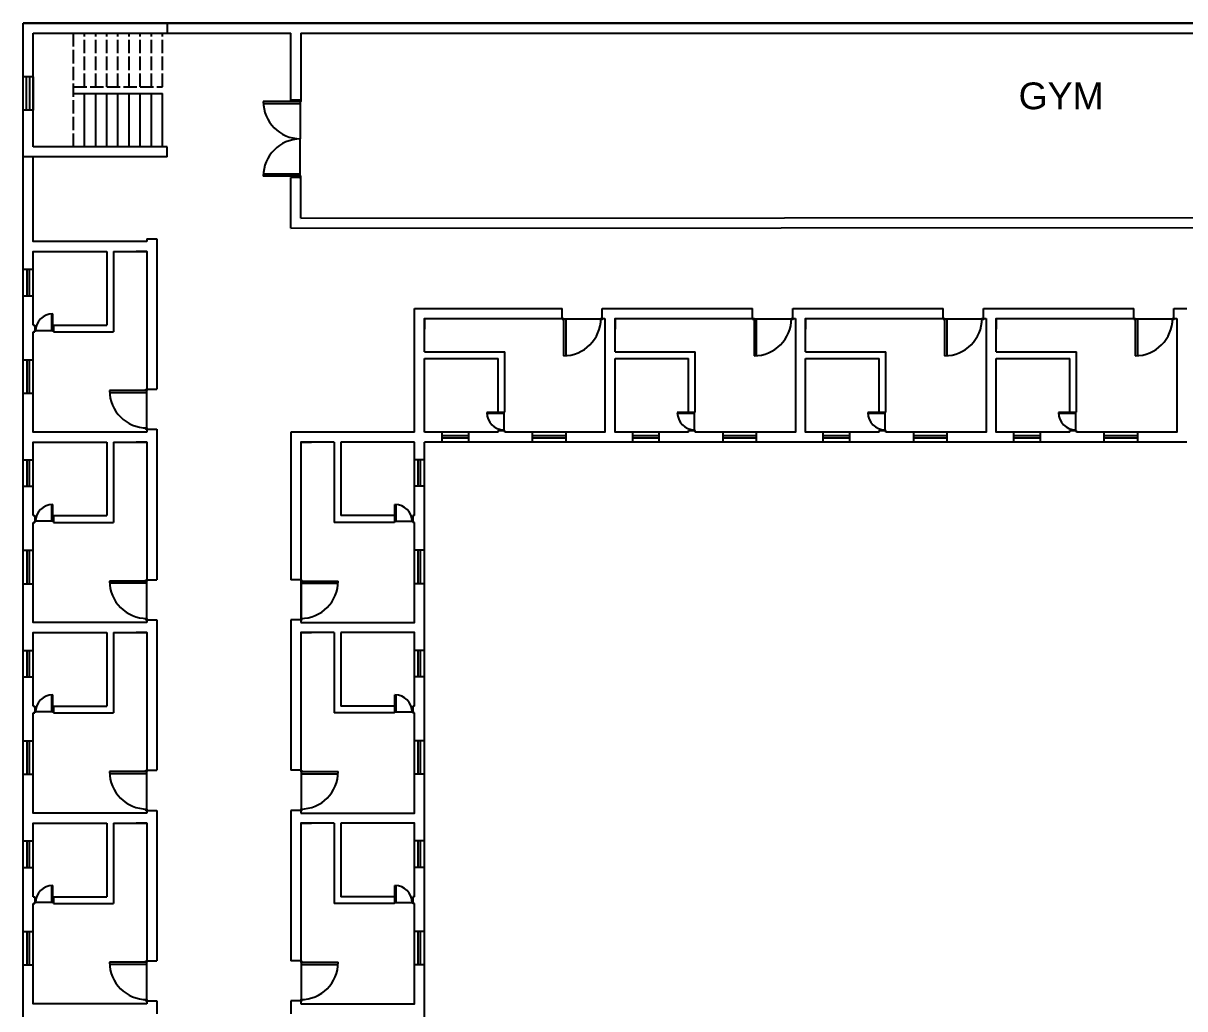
# Model space of a CAD drawing. Header units: inches. Extents: x 2900 to 18472, y 1216 to 4690.
# Drawn here: x 8140 to 9182, y 3686 to 4571 of the extents above; entities that cross this region are included whole.
import ezdxf

# ---------------------------------------------------------------- set-up
doc = ezdxf.new("R2010")
doc.units = ezdxf.units.IN
doc.header["$MEASUREMENT"] = 0
doc.linetypes.add('ACAD_ISO02W100', pattern=[15, 12, -3])
for name, color, linetype in [('Door', 32, 'Continuous'), ('Stairs', 3, 'Continuous'), ('Ventilator', 160, 'Continuous'), ('Windows', 10, 'Continuous')]:
    doc.layers.add(name, color=color, linetype=linetype)
doc.styles.get("Standard").update_dxf_attribs({"font": 'arial.ttf'})

msp = doc.modelspace()

# ---------------------------------------------------------------- linework, layer by layer
for p, q in [((8139.7523, 4570.8757), (9939.7523, 4570.8757)), ((8139.7523, 1570.4378), (8139.7523, 4570.8757)), ((9939.7523, 4570.8757), (8139.7523, 4570.8757)), ((8148.7523, 4471), (8148.7523, 4561.8757)), ((8379.7523, 4501.9035), (8379.7523, 4561.8757)), ((8388.7523, 4561.8757), (8388.7523, 4501.9123)), ((8388.7523, 4501.9123), (8379.7523, 4501.9035)), ((8379.7523, 4386.9936), (8379.7523, 4432.3312)), ((8388.7523, 4432.3225), (8379.7523, 4432.3312)), ((8388.7523, 4396), (8388.7523, 4432.3225)), ((8250.7523, 4377.494), (8259.7523, 4377.494)), ((8214.7523, 4366), (8214.7523, 4300)), ((8220.7523, 4366), (8220.7523, 4294)), ((8250.7523, 4366), (8241.2047, 4366)), ((8490.7523, 4204), (8490.7523, 4315)), ((8623.2583, 4306), (8623.2583, 4315)), ((8659.2583, 4306), (8659.2583, 4315)), ((8794.2583, 4306), (8794.2583, 4315)), ((8830.2583, 4306), (8830.2583, 4315)), ((8965.2583, 4306), (8965.2583, 4315)), ((9001.2583, 4306), (9001.2583, 4315)), ((9136.2583, 4306), (9136.2583, 4315)), ((9172.2583, 4306), (9172.2583, 4315)), ((8499.7523, 4306), (8499.7523, 4296.4524)), ((8670.7523, 4306), (8670.7523, 4296.4524)), ((8841.7523, 4306), (8841.7523, 4296.4524)), ((9012.7523, 4306), (9012.7523, 4296.4524)), ((8148.7523, 4300), (8150.2191, 4300)), ((8150.2191, 4300), (8150.2191, 4294)), ((8166.7523, 4300), (8214.7523, 4300)), ((8166.7523, 4300), (8166.7523, 4294)), ((8148.7523, 4294), (8150.2191, 4294)), ((8166.7523, 4294), (8220.7523, 4294)), ((8499.7523, 4276), (8571.7523, 4276)), ((8571.7523, 4222), (8571.7523, 4276)), ((8670.7523, 4276), (8742.7523, 4276)), ((8742.7523, 4222), (8742.7523, 4276)), ((8841.7523, 4276), (8913.7523, 4276)), ((8913.7523, 4222), (8913.7523, 4276)), ((9012.7523, 4276), (9084.7523, 4276)), ((9084.7523, 4222), (9084.7523, 4276)), ((8499.7523, 4270), (8565.7523, 4270)), ((8499.7523, 4204), (8499.7523, 4270)), ((8565.7523, 4222), (8565.7523, 4270)), ((8670.7523, 4270), (8736.7523, 4270)), ((8736.7523, 4222), (8736.7523, 4270)), ((8841.7523, 4270), (8907.7523, 4270)), ((8907.7523, 4222), (8907.7523, 4270)), ((9012.7523, 4270), (9078.7523, 4270)), ((9078.7523, 4222), (9078.7523, 4270)), ((8250.7523, 4242.494), (8259.7523, 4242.494)), ((8499.7523, 4204), (8499.7523, 4234)), ((8499.7523, 4230.5452), (8499.7523, 4234)), ((8565.7523, 4222), (8571.7523, 4222)), ((8736.7523, 4222), (8742.7523, 4222)), ((8907.7523, 4222), (8913.7523, 4222)), ((9078.7523, 4222), (9084.7523, 4222)), ((8250.7523, 4206.494), (8259.7523, 4206.494)), ((8490.7523, 4204), (8379.7523, 4204)), ((8565.7523, 4204), (8499.7523, 4204)), ((8565.7523, 4204), (8565.7523, 4205.4668)), ((8565.7523, 4205.4668), (8571.7523, 4205.4668)), ((8571.7523, 4204), (8571.7523, 4205.4668)), ((8736.7523, 4204), (8736.7523, 4205.4668)), ((8736.7523, 4205.4668), (8742.7523, 4205.4668)), ((8742.7523, 4204), (8742.7523, 4205.4668)), ((8907.7523, 4204), (8907.7523, 4205.4668)), ((8907.7523, 4205.4668), (8913.7523, 4205.4668)), ((8913.7523, 4204), (8913.7523, 4205.4668)), ((9078.7523, 4204), (9078.7523, 4205.4668)), ((9078.7523, 4205.4668), (9084.7523, 4205.4668)), ((9084.7523, 4204), (9084.7523, 4205.4668)), ((8214.7523, 4195), (8214.7523, 4129)), ((8220.7523, 4195), (8220.7523, 4123)), ((8250.7523, 4195), (8241.2047, 4195)), ((8388.7523, 4195), (8398.2999, 4195)), ((8418.7523, 4195), (8418.7523, 4123)), ((8424.7523, 4195), (8424.7523, 4129)), ((8490.7523, 4195), (8460.7523, 4195)), ((8490.7523, 4129), (8490.7523, 4195)), ((8499.7523, 2032), (8499.7523, 4179.1055)), ((8148.7523, 4129), (8150.2191, 4129)), ((8150.2191, 4129), (8150.2191, 4123)), ((8166.7523, 4129), (8214.7523, 4129)), ((8166.7523, 4129), (8166.7523, 4123)), ((8472.7523, 4129), (8424.7523, 4129)), ((8472.7523, 4129), (8472.7523, 4123)), ((8490.7523, 4129), (8489.2855, 4129)), ((8489.2855, 4129), (8489.2855, 4123)), ((8148.7523, 4123), (8150.2191, 4123)), ((8166.7523, 4123), (8220.7523, 4123)), ((8472.7523, 4123), (8418.7523, 4123)), ((8490.7523, 4123), (8489.2855, 4123)), ((8250.7523, 4071.494), (8259.7523, 4071.494)), ((8388.7523, 4071.494), (8379.7523, 4071.494)), ((8250.7523, 4035.494), (8259.7523, 4035.494)), ((8388.7523, 4035.494), (8379.7523, 4035.494)), ((8214.7523, 4024), (8214.7523, 3958)), ((8220.7523, 4024), (8220.7523, 3952)), ((8250.7523, 4024), (8241.2047, 4024)), ((8388.7523, 4024), (8398.2999, 4024)), ((8418.7523, 4024), (8418.7523, 3952)), ((8424.7523, 4024), (8424.7523, 3958)), ((8148.7523, 3958), (8150.2191, 3958)), ((8148.7523, 3952), (8150.2191, 3952)), ((8150.2191, 3958), (8150.2191, 3952)), ((8166.7523, 3958), (8214.7523, 3958)), ((8166.7523, 3958), (8166.7523, 3952)), ((8166.7523, 3952), (8220.7523, 3952)), ((8472.7523, 3952), (8418.7523, 3952)), ((8472.7523, 3958), (8424.7523, 3958)), ((8472.7523, 3958), (8472.7523, 3952)), ((8490.7523, 3958), (8489.2855, 3958)), ((8489.2855, 3958), (8489.2855, 3952)), ((8490.7523, 3952), (8489.2855, 3952)), ((8250.7523, 3900.494), (8259.7523, 3900.494)), ((8388.7523, 3900.494), (8379.7523, 3900.494)), ((8250.7523, 3864.494), (8259.7523, 3864.494)), ((8388.7523, 3864.494), (8379.7523, 3864.494)), ((8214.7523, 3853), (8214.7523, 3787)), ((8220.7523, 3853), (8220.7523, 3781)), ((8250.7523, 3853), (8241.2047, 3853)), ((8388.7523, 3853), (8398.2999, 3853)), ((8418.7523, 3853), (8418.7523, 3781)), ((8424.7523, 3853), (8424.7523, 3787)), ((8148.7523, 3787), (8150.2191, 3787)), ((8150.2191, 3787), (8150.2191, 3781)), ((8166.7523, 3787), (8214.7523, 3787)), ((8166.7523, 3787), (8166.7523, 3781)), ((8472.7523, 3787), (8424.7523, 3787)), ((8472.7523, 3787), (8472.7523, 3781)), ((8490.7523, 3787), (8489.2855, 3787)), ((8489.2855, 3787), (8489.2855, 3781)), ((8148.7523, 3781), (8150.2191, 3781)), ((8166.7523, 3781), (8220.7523, 3781)), ((8472.7523, 3781), (8418.7523, 3781)), ((8490.7523, 3781), (8489.2855, 3781)), ((8250.7523, 3729.494), (8259.7523, 3729.494)), ((8388.7523, 3729.494), (8379.7523, 3729.494)), ((8250.7523, 3693.494), (8259.7523, 3693.494)), ((8388.7523, 3693.494), (8379.7523, 3693.494))]:
    msp.add_line(p, q)
for points in [[(8388.7523, 4570.8757), (9579.7523, 4570.8757)], [(8148.7523, 4561.8757), (8214.7523, 4561.8757)], [(8220.7523, 4561.8757), (8250.7523, 4561.8757)], [(8259.7523, 4561.8757), (8379.7523, 4561.8757)], [(8388.7523, 4561.8757), (9690.9625, 4561.8757)], [(8139.7523, 4366), (8139.7523, 4537)], [(8148.7523, 4459.8757), (8148.7523, 4465)], [(8250.7523, 4375), (8148.7523, 4375), (8148.7523, 4450.8757)], [(8379.7523, 4386.9936), (9699.7523, 4387.9306)], [(8388.7523, 4396), (9690.8539, 4396.9243)], [(8250.7523, 4377.494), (8250.7523, 4375)], [(8259.7523, 4377.494), (8259.7523, 4366)], [(8139.7523, 4195), (8139.7523, 4366)], [(8148.7523, 4300), (8148.7523, 4366), (8178.7523, 4366)], [(8148.7523, 4366), (8214.7523, 4366)], [(8175.2975, 4366), (8178.7523, 4366)], [(8220.7523, 4366), (8250.7523, 4366)], [(8241.2047, 4366), (8250.7523, 4366), (8250.7523, 4294)], [(8259.7523, 4366), (8259.7523, 4242.494)], [(8490.7523, 4315), (8623.2583, 4315)], [(8659.2583, 4315), (8670.7523, 4315)], [(8670.7523, 4315), (8794.2583, 4315)], [(8830.2583, 4315), (8841.7523, 4315)], [(8841.7523, 4315), (8965.2583, 4315)], [(9001.2583, 4315), (9012.7523, 4315)], [(9012.7523, 4315), (9136.2583, 4315)], [(9172.2583, 4315), (9183.7523, 4315)], [(8499.7523, 4276), (8499.7523, 4306)], [(8499.7523, 4296.4524), (8499.7523, 4306), (8571.7523, 4306)], [(8661.7523, 4306), (8661.7523, 4204), (8571.7523, 4204)], [(8571.7523, 4306), (8624.4802, 4306)], [(8658.057, 4306), (8661.7523, 4306)], [(8670.7523, 4276), (8670.7523, 4306)], [(8670.7523, 4296.4524), (8670.7523, 4306), (8742.7523, 4306)], [(8832.7523, 4306), (8832.7523, 4204), (8742.7523, 4204)], [(8742.7523, 4306), (8795.4802, 4306)], [(8829.057, 4306), (8832.7523, 4306)], [(8841.7523, 4276), (8841.7523, 4306)], [(8841.7523, 4296.4524), (8841.7523, 4306), (8913.7523, 4306)], [(9003.7523, 4306), (9003.7523, 4204), (8913.7523, 4204)], [(8913.7523, 4306), (8966.4802, 4306)], [(9000.057, 4306), (9003.7523, 4306)], [(9012.7523, 4276), (9012.7523, 4306)], [(9012.7523, 4296.4524), (9012.7523, 4306), (9084.7523, 4306)], [(9174.7523, 4306), (9174.7523, 4204), (9084.7523, 4204)], [(9084.7523, 4306), (9137.4802, 4306)], [(9171.057, 4306), (9174.7523, 4306)], [(8250.7523, 4204), (8148.7523, 4204), (8148.7523, 4294)], [(8250.7523, 4294), (8250.7523, 4241.2721)], [(8670.7523, 4204), (8670.7523, 4270)], [(8841.7523, 4204), (8841.7523, 4270)], [(9012.7523, 4204), (9012.7523, 4270)], [(8736.7523, 4204), (8670.7523, 4204), (8670.7523, 4234)], [(8670.7523, 4230.5452), (8670.7523, 4234)], [(8907.7523, 4204), (8841.7523, 4204), (8841.7523, 4234)], [(8841.7523, 4230.5452), (8841.7523, 4234)], [(9078.7523, 4204), (9012.7523, 4204), (9012.7523, 4234)], [(9012.7523, 4230.5452), (9012.7523, 4234)], [(8250.7523, 4207.6953), (8250.7523, 4204)], [(8259.7523, 4206.494), (8259.7523, 4195)], [(8379.7523, 4204), (8379.7523, 4195)], [(8139.7523, 4024), (8139.7523, 4195)], [(8148.7523, 4129), (8148.7523, 4195), (8178.7523, 4195)], [(8148.7523, 4195), (8214.7523, 4195)], [(8175.2975, 4195), (8178.7523, 4195)], [(8220.7523, 4195), (8250.7523, 4195)], [(8241.2047, 4195), (8250.7523, 4195), (8250.7523, 4123)], [(8259.7523, 4195), (8259.7523, 4071.494)], [(8379.7523, 4195), (8379.7523, 4071.494)], [(8418.7523, 4195), (8388.7523, 4195)], [(8388.7523, 4195), (8388.7523, 4195), (8388.7523, 4033)], [(8490.7523, 4195), (8424.7523, 4195)], [(8464.2071, 4195), (8460.7523, 4195)], [(8499.7523, 4024), (8499.7523, 4195)], [(8670.7523, 4195), (8499.7523, 4195)], [(8841.7523, 4195), (8670.7523, 4195)], [(9012.7523, 4195), (8841.7523, 4195)], [(9183.7523, 4195), (9012.7523, 4195)], [(8250.7523, 4033), (8148.7523, 4033), (8148.7523, 4123)], [(8250.7523, 4123), (8250.7523, 4070.2721)], [(8388.7523, 4033), (8490.7523, 4033), (8490.7523, 4123)], [(8388.7523, 4123), (8388.7523, 4070.2721)], [(8250.7523, 4036.6953), (8250.7523, 4033)], [(8259.7523, 4035.494), (8259.7523, 4024)], [(8379.7523, 4035.494), (8379.7523, 4024)], [(8388.7523, 4036.6953), (8388.7523, 4033)], [(8139.7523, 3853), (8139.7523, 4024)], [(8148.7523, 3958), (8148.7523, 4024), (8178.7523, 4024)], [(8148.7523, 4024), (8214.7523, 4024)], [(8175.2975, 4024), (8178.7523, 4024)], [(8220.7523, 4024), (8250.7523, 4024)], [(8241.2047, 4024), (8250.7523, 4024), (8250.7523, 3952)], [(8259.7523, 4024), (8259.7523, 3900.494)], [(8379.7523, 4024), (8379.7523, 3900.494)], [(8418.7523, 4024), (8388.7523, 4024)], [(8398.2999, 4024), (8388.7523, 4024), (8388.7523, 3952)], [(8490.7523, 4024), (8424.7523, 4024)], [(8490.7523, 3958), (8490.7523, 4024), (8460.7523, 4024)], [(8464.2071, 4024), (8460.7523, 4024)], [(8499.7523, 3853), (8499.7523, 4024)], [(8250.7523, 3862), (8148.7523, 3862), (8148.7523, 3952)], [(8250.7523, 3952), (8250.7523, 3899.2721)], [(8388.7523, 3862), (8490.7523, 3862), (8490.7523, 3952)], [(8388.7523, 3952), (8388.7523, 3899.2721)], [(8250.7523, 3865.6953), (8250.7523, 3862)], [(8259.7523, 3864.494), (8259.7523, 3853)], [(8379.7523, 3864.494), (8379.7523, 3853)], [(8388.7523, 3865.6953), (8388.7523, 3862)], [(8139.7523, 3682), (8139.7523, 3853)], [(8148.7523, 3787), (8148.7523, 3853), (8178.7523, 3853)], [(8148.7523, 3853), (8214.7523, 3853)], [(8175.2975, 3853), (8178.7523, 3853)], [(8220.7523, 3853), (8250.7523, 3853)], [(8241.2047, 3853), (8250.7523, 3853), (8250.7523, 3781)], [(8259.7523, 3853), (8259.7523, 3729.494)], [(8379.7523, 3853), (8379.7523, 3729.494)], [(8418.7523, 3853), (8388.7523, 3853)], [(8398.2999, 3853), (8388.7523, 3853), (8388.7523, 3781)], [(8490.7523, 3853), (8424.7523, 3853)], [(8490.7523, 3787), (8490.7523, 3853), (8460.7523, 3853)], [(8464.2071, 3853), (8460.7523, 3853)], [(8499.7523, 3682), (8499.7523, 3853)], [(8250.7523, 3691), (8148.7523, 3691), (8148.7523, 3781)], [(8250.7523, 3781), (8250.7523, 3728.2721)], [(8388.7523, 3691), (8490.7523, 3691), (8490.7523, 3781)], [(8388.7523, 3781), (8388.7523, 3728.2721)], [(8250.7523, 3694.6953), (8250.7523, 3691)], [(8259.7523, 3693.494), (8259.7523, 3682)], [(8379.7523, 3693.494), (8379.7523, 3682)], [(8388.7523, 3694.6953), (8388.7523, 3691)]]:
    msp.add_lwpolyline(points)
at = {"layer": 'Door'}
for p, q in [((8388.247, 4500.6903), (8355.1756, 4500.6903)), ((8388.247, 4498.6903), (8355.1756, 4498.6903)), ((8388.247, 4500.6903), (8388.247, 4467.1174)), ((8388.247, 4433.5444), (8388.247, 4467.1174)), ((8388.247, 4435.5444), (8355.1756, 4435.5444)), ((8388.247, 4433.5444), (8355.1756, 4433.5444)), ((8165.2726, 4294.9093), (8165.2726, 4310.0975)), ((8166.1911, 4294.9093), (8166.1911, 4310.0975)), ((8624.4802, 4305.4947), (8624.4802, 4272.4233)), ((8624.4802, 4305.4947), (8658.0363, 4305.4947)), ((8626.4802, 4305.4947), (8626.4802, 4272.4233)), ((8795.4802, 4305.4947), (8795.4802, 4272.4233)), ((8795.4802, 4305.4947), (8829.0363, 4305.4947)), ((8797.4802, 4305.4947), (8797.4802, 4272.4233)), ((8966.4802, 4305.4947), (8966.4802, 4272.4233)), ((8966.4802, 4305.4947), (9000.0363, 4305.4947)), ((8968.4802, 4305.4947), (8968.4802, 4272.4233)), ((9137.4802, 4305.4947), (9137.4802, 4272.4233)), ((9137.4802, 4305.4947), (9171.0363, 4305.4947)), ((9139.4802, 4305.4947), (9139.4802, 4272.4233)), ((8166.1911, 4294.9093), (8150.7803, 4294.9093)), ((8250.247, 4241.2721), (8217.1756, 4241.2721)), ((8250.247, 4239.2721), (8217.1756, 4239.2721)), ((8250.247, 4241.2721), (8250.247, 4207.716)), ((8570.843, 4221.4388), (8555.6548, 4221.4388)), ((8570.843, 4221.4388), (8570.843, 4206.028)), ((8741.843, 4221.4388), (8726.6548, 4221.4388)), ((8741.843, 4221.4388), (8741.843, 4206.028)), ((8912.843, 4221.4388), (8897.6548, 4221.4388)), ((8912.843, 4221.4388), (8912.843, 4206.028)), ((9083.843, 4221.4388), (9068.6548, 4221.4388)), ((9083.843, 4221.4388), (9083.843, 4206.028)), ((8570.843, 4220.5203), (8555.6548, 4220.5203)), ((8741.843, 4220.5203), (8726.6548, 4220.5203)), ((8912.843, 4220.5203), (8897.6548, 4220.5203)), ((9083.843, 4220.5203), (9068.6548, 4220.5203)), ((8165.2726, 4123.9093), (8165.2726, 4139.0975)), ((8166.1911, 4123.9093), (8166.1911, 4139.0975)), ((8473.3135, 4123.9093), (8473.3135, 4139.0975)), ((8474.232, 4123.9093), (8474.232, 4139.0975)), ((8166.1911, 4123.9093), (8150.7803, 4123.9093)), ((8473.3135, 4123.9093), (8488.7243, 4123.9093)), ((8250.247, 4070.2721), (8217.1756, 4070.2721)), ((8250.247, 4068.2721), (8217.1756, 4068.2721)), ((8250.247, 4070.2721), (8250.247, 4036.716)), ((8389.2576, 4070.2721), (8422.3291, 4070.2721)), ((8389.2576, 4070.2721), (8389.2576, 4036.716)), ((8389.2576, 4068.2721), (8422.3291, 4068.2721)), ((8165.2726, 3952.9093), (8165.2726, 3968.0975)), ((8166.1911, 3952.9093), (8166.1911, 3968.0975)), ((8473.3135, 3952.9093), (8473.3135, 3968.0975)), ((8474.232, 3952.9093), (8474.232, 3968.0975)), ((8166.1911, 3952.9093), (8150.7803, 3952.9093)), ((8473.3135, 3952.9093), (8488.7243, 3952.9093)), ((8250.247, 3899.2721), (8217.1756, 3899.2721)), ((8250.247, 3899.2721), (8250.247, 3865.716)), ((8389.2576, 3899.2721), (8422.3291, 3899.2721)), ((8389.2576, 3899.2721), (8389.2576, 3865.716)), ((8250.247, 3897.2721), (8217.1756, 3897.2721)), ((8389.2576, 3897.2721), (8422.3291, 3897.2721)), ((8165.2726, 3781.9093), (8165.2726, 3797.0975)), ((8166.1911, 3781.9093), (8166.1911, 3797.0975)), ((8473.3135, 3781.9093), (8473.3135, 3797.0975)), ((8474.232, 3781.9093), (8474.232, 3797.0975)), ((8166.1911, 3781.9093), (8150.7803, 3781.9093)), ((8473.3135, 3781.9093), (8488.7243, 3781.9093)), ((8250.247, 3728.2721), (8217.1756, 3728.2721)), ((8250.247, 3726.2721), (8217.1756, 3726.2721)), ((8250.247, 3728.2721), (8250.247, 3694.716)), ((8389.2576, 3728.2721), (8422.3291, 3728.2721)), ((8389.2576, 3728.2721), (8389.2576, 3694.716)), ((8389.2576, 3726.2721), (8422.3291, 3726.2721))]:
    msp.add_line(p, q, dxfattribs=at)
for points in [[(8387.7417, 4501.9123), (8388.7523, 4501.9123), (8388.7523, 4500.6903), (8387.7417, 4500.6903)], [(8387.7417, 4432.3225), (8388.7523, 4432.3225), (8388.7523, 4433.5444), (8387.7417, 4433.5444)], [(8623.2583, 4304.9894), (8623.2583, 4306), (8624.4802, 4306), (8624.4802, 4304.9894)], [(8658.0363, 4304.9894), (8658.0363, 4306), (8659.2583, 4306), (8659.2583, 4304.9894)], [(8794.2583, 4304.9894), (8794.2583, 4306), (8795.4802, 4306), (8795.4802, 4304.9894)], [(8829.0363, 4304.9894), (8829.0363, 4306), (8830.2583, 4306), (8830.2583, 4304.9894)], [(8965.2583, 4304.9894), (8965.2583, 4306), (8966.4802, 4306), (8966.4802, 4304.9894)], [(9000.0363, 4304.9894), (9000.0363, 4306), (9001.2583, 4306), (9001.2583, 4304.9894)], [(9136.2583, 4304.9894), (9136.2583, 4306), (9137.4802, 4306), (9137.4802, 4304.9894)], [(9171.0363, 4304.9894), (9171.0363, 4306), (9172.2583, 4306), (9172.2583, 4304.9894)], [(8150.7803, 4295.1413), (8150.7803, 4294.6772), (8150.2191, 4294.6772), (8150.2191, 4295.1413)], [(8166.7523, 4295.1413), (8166.7523, 4294.6772), (8166.1911, 4294.6772), (8166.1911, 4295.1413)], [(8249.7417, 4242.494), (8250.7523, 4242.494), (8250.7523, 4241.2721), (8249.7417, 4241.2721)], [(8570.611, 4222), (8571.0751, 4222), (8571.0751, 4221.4388), (8570.611, 4221.4388)], [(8741.611, 4222), (8742.0751, 4222), (8742.0751, 4221.4388), (8741.611, 4221.4388)], [(8912.611, 4222), (8913.0751, 4222), (8913.0751, 4221.4388), (8912.611, 4221.4388)], [(9083.611, 4222), (9084.0751, 4222), (9084.0751, 4221.4388), (9083.611, 4221.4388)], [(8249.7417, 4207.716), (8250.7523, 4207.716), (8250.7523, 4206.494), (8249.7417, 4206.494)], [(8570.611, 4206.028), (8571.0751, 4206.028), (8571.0751, 4205.4668), (8570.611, 4205.4668)], [(8741.611, 4206.028), (8742.0751, 4206.028), (8742.0751, 4205.4668), (8741.611, 4205.4668)], [(8912.611, 4206.028), (8913.0751, 4206.028), (8913.0751, 4205.4668), (8912.611, 4205.4668)], [(9083.611, 4206.028), (9084.0751, 4206.028), (9084.0751, 4205.4668), (9083.611, 4205.4668)], [(8150.7803, 4124.1413), (8150.7803, 4123.6772), (8150.2191, 4123.6772), (8150.2191, 4124.1413)], [(8166.7523, 4124.1413), (8166.7523, 4123.6772), (8166.1911, 4123.6772), (8166.1911, 4124.1413)], [(8472.7523, 4124.1413), (8472.7523, 4123.6772), (8473.3135, 4123.6772), (8473.3135, 4124.1413)], [(8488.7243, 4124.1413), (8488.7243, 4123.6772), (8489.2855, 4123.6772), (8489.2855, 4124.1413)], [(8249.7417, 4071.494), (8250.7523, 4071.494), (8250.7523, 4070.2721), (8249.7417, 4070.2721)], [(8389.7629, 4071.494), (8388.7523, 4071.494), (8388.7523, 4070.2721), (8389.7629, 4070.2721)], [(8249.7417, 4036.716), (8250.7523, 4036.716), (8250.7523, 4035.494), (8249.7417, 4035.494)], [(8389.7629, 4036.716), (8388.7523, 4036.716), (8388.7523, 4035.494), (8389.7629, 4035.494)], [(8150.7803, 3953.1413), (8150.7803, 3952.6772), (8150.2191, 3952.6772), (8150.2191, 3953.1413)], [(8166.7523, 3953.1413), (8166.7523, 3952.6772), (8166.1911, 3952.6772), (8166.1911, 3953.1413)], [(8472.7523, 3953.1413), (8472.7523, 3952.6772), (8473.3135, 3952.6772), (8473.3135, 3953.1413)], [(8488.7243, 3953.1413), (8488.7243, 3952.6772), (8489.2855, 3952.6772), (8489.2855, 3953.1413)], [(8249.7417, 3900.494), (8250.7523, 3900.494), (8250.7523, 3899.2721), (8249.7417, 3899.2721)], [(8389.7629, 3900.494), (8388.7523, 3900.494), (8388.7523, 3899.2721), (8389.7629, 3899.2721)], [(8249.7417, 3865.716), (8250.7523, 3865.716), (8250.7523, 3864.494), (8249.7417, 3864.494)], [(8389.7629, 3865.716), (8388.7523, 3865.716), (8388.7523, 3864.494), (8389.7629, 3864.494)], [(8150.7803, 3782.1413), (8150.7803, 3781.6772), (8150.2191, 3781.6772), (8150.2191, 3782.1413)], [(8166.7523, 3782.1413), (8166.7523, 3781.6772), (8166.1911, 3781.6772), (8166.1911, 3782.1413)], [(8472.7523, 3782.1413), (8472.7523, 3781.6772), (8473.3135, 3781.6772), (8473.3135, 3782.1413)], [(8488.7243, 3782.1413), (8488.7243, 3781.6772), (8489.2855, 3781.6772), (8489.2855, 3782.1413)], [(8249.7417, 3729.494), (8250.7523, 3729.494), (8250.7523, 3728.2721), (8249.7417, 3728.2721)], [(8389.7629, 3729.494), (8388.7523, 3729.494), (8388.7523, 3728.2721), (8389.7629, 3728.2721)], [(8249.7417, 3694.716), (8250.7523, 3694.716), (8250.7523, 3693.494), (8249.7417, 3693.494)], [(8389.7629, 3694.716), (8388.7523, 3694.716), (8388.7523, 3693.494), (8389.7629, 3693.494)]]:
    msp.add_lwpolyline(points, close=True, dxfattribs=at)
for centre, radius, start, end in [((8388.7523, 4500.6903), 33.5767, 180, 269.1377206), ((8388.7523, 4433.5444), 33.5767, 90.8622794, 180), ((8166.1911, 4294.6772), 15.4203, 90, 180), ((8624.4802, 4306), 33.5767, 270, 0), ((8795.4802, 4306), 33.5767, 270, 0), ((8966.4802, 4306), 33.5767, 270, 0), ((9137.4802, 4306), 33.5767, 270, 0), ((8250.7523, 4241.2721), 33.5767, 180, 270), ((8571.0751, 4221.4388), 15.4203, 180, 270), ((8742.0751, 4221.4388), 15.4203, 180, 270), ((8913.0751, 4221.4388), 15.4203, 180, 270), ((9084.0751, 4221.4388), 15.4203, 180, 270), ((8166.1911, 4123.6772), 15.4203, 90, 180), ((8473.3135, 4123.6772), 15.4203, 0, 90), ((8250.7523, 4070.2721), 33.5767, 180, 270), ((8388.7523, 4070.2721), 33.5767, 270, 0), ((8166.1911, 3952.6772), 15.4203, 90, 180), ((8473.3135, 3952.6772), 15.4203, 0, 90), ((8250.7523, 3899.2721), 33.5767, 180, 270), ((8388.7523, 3899.2721), 33.5767, 270, 0), ((8166.1911, 3781.6772), 15.4203, 90, 180), ((8473.3135, 3781.6772), 15.4203, 0, 90), ((8250.7523, 3728.2721), 33.5767, 180, 270), ((8388.7523, 3728.2721), 33.5767, 270, 0)]:
    msp.add_arc(centre, radius, start, end, dxfattribs=at)
at = {"layer": 'Stairs'}
for p, q in [((8139.7523, 4522.8757), (8139.7523, 4570.8757)), ((8139.7523, 4570.8757), (8268.7523, 4570.8757)), ((8268.7523, 4570.8757), (8268.7523, 4561.8757)), ((8148.7523, 4561.8757), (8268.7523, 4561.8757)), ((8148.7523, 4522.8757), (8148.7523, 4561.8757)), ((8148.7523, 4522.8757), (8139.7342, 4522.8757)), ((8184.7523, 4507.8757), (8264.7523, 4507.8757)), ((8194.7523, 4459.8757), (8194.7523, 4507.8757)), ((8204.7523, 4459.8757), (8204.7523, 4507.8757)), ((8214.7523, 4459.8757), (8214.7523, 4507.8757)), ((8224.7523, 4459.8757), (8224.7523, 4507.8757)), ((8234.7523, 4459.8757), (8234.7523, 4507.8757)), ((8244.7523, 4459.8757), (8244.7523, 4507.8757)), ((8254.7523, 4459.8757), (8254.7523, 4507.8757)), ((8264.7523, 4459.8757), (8264.7523, 4507.8757)), ((8139.7523, 4450.8757), (8139.7523, 4492.8757)), ((8148.7523, 4459.8757), (8148.7523, 4492.8757)), ((8268.7523, 4450.8757), (8139.7523, 4450.8757)), ((8268.7523, 4459.8757), (8148.7523, 4459.8757)), ((8268.7523, 4450.8757), (8268.7523, 4459.8757))]:
    msp.add_line(p, q, dxfattribs=at)
at = {"layer": 'Stairs', "linetype": 'ACAD_ISO02W100'}
for p, q in [((8184.7523, 4459.8757), (8184.7523, 4561.8757)), ((8194.7523, 4513.8757), (8194.7523, 4561.8757)), ((8204.7523, 4513.8757), (8204.7523, 4561.8757)), ((8214.7523, 4513.8757), (8214.7523, 4561.8757)), ((8224.7523, 4513.8757), (8224.7523, 4561.8757)), ((8234.7523, 4513.8757), (8234.7523, 4561.8757)), ((8244.7523, 4513.8757), (8244.7523, 4561.8757)), ((8254.7523, 4513.8757), (8254.7523, 4561.8757)), ((8264.7523, 4513.8757), (8264.7523, 4561.8757)), ((8184.7523, 4513.8757), (8264.7523, 4513.8757))]:
    msp.add_line(p, q, dxfattribs=at)
at = {"layer": 'Ventilator'}
for p, q in [((8139.7523, 4268.9619), (8148.7523, 4268.9619)), ((8139.7523, 4238.9619), (8139.7523, 4268.9619)), ((8143.2523, 4238.9619), (8143.2523, 4268.9619)), ((8145.2523, 4238.9619), (8145.2523, 4268.9619)), ((8148.7523, 4238.9619), (8148.7523, 4268.9619)), ((8139.7523, 4238.9619), (8148.7523, 4238.9619)), ((8596.7904, 4195), (8596.7904, 4204)), ((8626.7904, 4204), (8596.7904, 4204)), ((8626.7904, 4200.5), (8596.7904, 4200.5)), ((8626.7904, 4195), (8626.7904, 4204)), ((8767.7904, 4195), (8767.7904, 4204)), ((8797.7904, 4204), (8767.7904, 4204)), ((8797.7904, 4200.5), (8767.7904, 4200.5)), ((8797.7904, 4195), (8797.7904, 4204)), ((8938.7904, 4195), (8938.7904, 4204)), ((8968.7904, 4204), (8938.7904, 4204)), ((8968.7904, 4200.5), (8938.7904, 4200.5)), ((8968.7904, 4195), (8968.7904, 4204)), ((9109.7904, 4195), (9109.7904, 4204)), ((9139.7904, 4204), (9109.7904, 4204)), ((9139.7904, 4200.5), (9109.7904, 4200.5)), ((9139.7904, 4195), (9139.7904, 4204)), ((8626.7904, 4198.5), (8596.7904, 4198.5)), ((8626.7904, 4195), (8596.7904, 4195)), ((8797.7904, 4198.5), (8767.7904, 4198.5)), ((8797.7904, 4195), (8767.7904, 4195)), ((8968.7904, 4198.5), (8938.7904, 4198.5)), ((8968.7904, 4195), (8938.7904, 4195)), ((9139.7904, 4198.5), (9109.7904, 4198.5)), ((9139.7904, 4195), (9109.7904, 4195)), ((8139.7523, 4097.9619), (8148.7523, 4097.9619)), ((8139.7523, 4067.9619), (8139.7523, 4097.9619)), ((8143.2523, 4067.9619), (8143.2523, 4097.9619)), ((8145.2523, 4067.9619), (8145.2523, 4097.9619)), ((8148.7523, 4067.9619), (8148.7523, 4097.9619)), ((8499.7523, 4097.9619), (8490.7523, 4097.9619)), ((8490.7523, 4067.9619), (8490.7523, 4097.9619)), ((8494.2523, 4067.9619), (8494.2523, 4097.9619)), ((8496.2523, 4067.9619), (8496.2523, 4097.9619)), ((8499.7523, 4067.9619), (8499.7523, 4097.9619)), ((8139.7523, 4067.9619), (8148.7523, 4067.9619)), ((8499.7523, 4067.9619), (8490.7523, 4067.9619)), ((8139.7523, 3926.9619), (8148.7523, 3926.9619)), ((8139.7523, 3896.9619), (8139.7523, 3926.9619)), ((8143.2523, 3896.9619), (8143.2523, 3926.9619)), ((8145.2523, 3896.9619), (8145.2523, 3926.9619)), ((8148.7523, 3896.9619), (8148.7523, 3926.9619)), ((8499.7523, 3926.9619), (8490.7523, 3926.9619)), ((8490.7523, 3896.9619), (8490.7523, 3926.9619)), ((8494.2523, 3896.9619), (8494.2523, 3926.9619)), ((8496.2523, 3896.9619), (8496.2523, 3926.9619)), ((8499.7523, 3896.9619), (8499.7523, 3926.9619)), ((8139.7523, 3896.9619), (8148.7523, 3896.9619)), ((8499.7523, 3896.9619), (8490.7523, 3896.9619)), ((8139.7523, 3755.9619), (8148.7523, 3755.9619)), ((8139.7523, 3725.9619), (8139.7523, 3755.9619)), ((8143.2523, 3725.9619), (8143.2523, 3755.9619)), ((8145.2523, 3725.9619), (8145.2523, 3755.9619)), ((8148.7523, 3725.9619), (8148.7523, 3755.9619)), ((8499.7523, 3755.9619), (8490.7523, 3755.9619)), ((8490.7523, 3725.9619), (8490.7523, 3755.9619)), ((8494.2523, 3725.9619), (8494.2523, 3755.9619)), ((8496.2523, 3725.9619), (8496.2523, 3755.9619)), ((8499.7523, 3725.9619), (8499.7523, 3755.9619)), ((8139.7523, 3725.9619), (8148.7523, 3725.9619)), ((8499.7523, 3725.9619), (8490.7523, 3725.9619))]:
    msp.add_line(p, q, dxfattribs=at)
at = {"layer": 'Windows'}
for p, q in [((8139.7342, 4492.8757), (8139.7342, 4522.8757)), ((8142.7402, 4492.8757), (8142.7402, 4522.8757)), ((8145.7463, 4492.8757), (8145.7463, 4522.8757)), ((8148.7523, 4522.8757), (8148.7523, 4492.8757)), ((8148.7523, 4492.8757), (8139.7342, 4492.8757)), ((8139.7523, 4350.1055), (8148.7523, 4350.1055)), ((8139.7523, 4326.3122), (8139.7523, 4350.1055)), ((8143.2523, 4326.3122), (8143.2523, 4350.1055)), ((8145.2523, 4326.3122), (8145.2523, 4350.1055)), ((8148.7523, 4326.3122), (8148.7523, 4350.1055)), ((8139.7523, 4326.3122), (8148.7523, 4326.3122)), ((8515.6468, 4195), (8515.6468, 4204)), ((8539.4401, 4204), (8515.6468, 4204)), ((8539.4401, 4200.5), (8515.6468, 4200.5)), ((8539.4401, 4195), (8539.4401, 4204)), ((8686.6468, 4195), (8686.6468, 4204)), ((8710.4401, 4204), (8686.6468, 4204)), ((8710.4401, 4200.5), (8686.6468, 4200.5)), ((8710.4401, 4195), (8710.4401, 4204)), ((8857.6468, 4195), (8857.6468, 4204)), ((8881.4401, 4204), (8857.6468, 4204)), ((8881.4401, 4200.5), (8857.6468, 4200.5)), ((8881.4401, 4195), (8881.4401, 4204)), ((9028.6468, 4195), (9028.6468, 4204)), ((9052.4401, 4204), (9028.6468, 4204)), ((9052.4401, 4200.5), (9028.6468, 4200.5)), ((9052.4401, 4195), (9052.4401, 4204)), ((8539.4401, 4198.5), (8515.6468, 4198.5)), ((8539.4401, 4195), (8515.6468, 4195)), ((8710.4401, 4198.5), (8686.6468, 4198.5)), ((8710.4401, 4195), (8686.6468, 4195)), ((8881.4401, 4198.5), (8857.6468, 4198.5)), ((8881.4401, 4195), (8857.6468, 4195)), ((9052.4401, 4198.5), (9028.6468, 4198.5)), ((9052.4401, 4195), (9028.6468, 4195)), ((8139.7523, 4179.1055), (8148.7523, 4179.1055)), ((8139.7523, 4155.3122), (8139.7523, 4179.1055)), ((8143.2523, 4155.3122), (8143.2523, 4179.1055)), ((8145.2523, 4155.3122), (8145.2523, 4179.1055)), ((8148.7523, 4155.3122), (8148.7523, 4179.1055)), ((8499.7523, 4179.1055), (8490.7523, 4179.1055)), ((8490.7523, 4155.3122), (8490.7523, 4179.1055)), ((8494.2523, 4155.3122), (8494.2523, 4179.1055)), ((8496.2523, 4155.3122), (8496.2523, 4179.1055)), ((8499.7523, 4155.3122), (8499.7523, 4179.1055)), ((8139.7523, 4155.3122), (8148.7523, 4155.3122)), ((8499.7523, 4155.3122), (8490.7523, 4155.3122)), ((8139.7523, 4008.1055), (8148.7523, 4008.1055)), ((8139.7523, 3984.3122), (8139.7523, 4008.1055)), ((8143.2523, 3984.3122), (8143.2523, 4008.1055)), ((8145.2523, 3984.3122), (8145.2523, 4008.1055)), ((8148.7523, 3984.3122), (8148.7523, 4008.1055)), ((8499.7523, 4008.1055), (8490.7523, 4008.1055)), ((8490.7523, 3984.3122), (8490.7523, 4008.1055)), ((8494.2523, 3984.3122), (8494.2523, 4008.1055)), ((8496.2523, 3984.3122), (8496.2523, 4008.1055)), ((8499.7523, 3984.3122), (8499.7523, 4008.1055)), ((8139.7523, 3984.3122), (8148.7523, 3984.3122)), ((8499.7523, 3984.3122), (8490.7523, 3984.3122)), ((8139.7523, 3837.1055), (8148.7523, 3837.1055)), ((8139.7523, 3813.3122), (8139.7523, 3837.1055)), ((8143.2523, 3813.3122), (8143.2523, 3837.1055)), ((8145.2523, 3813.3122), (8145.2523, 3837.1055)), ((8148.7523, 3813.3122), (8148.7523, 3837.1055)), ((8499.7523, 3837.1055), (8490.7523, 3837.1055)), ((8490.7523, 3813.3122), (8490.7523, 3837.1055)), ((8494.2523, 3813.3122), (8494.2523, 3837.1055)), ((8496.2523, 3813.3122), (8496.2523, 3837.1055)), ((8499.7523, 3813.3122), (8499.7523, 3837.1055)), ((8139.7523, 3813.3122), (8148.7523, 3813.3122)), ((8499.7523, 3813.3122), (8490.7523, 3813.3122))]:
    msp.add_line(p, q, dxfattribs=at)

# ---------------------------------------------------------------- texts
at = {"insert": (9109.219, 4517.7076), "char_height": 24, "attachment_point": 3}
msp.add_mtext_dynamic_manual_height_columns('GYM', width=117.950948, gutter_width=1, heights=[0], dxfattribs=at)

doc.saveas('drawing.dxf')
